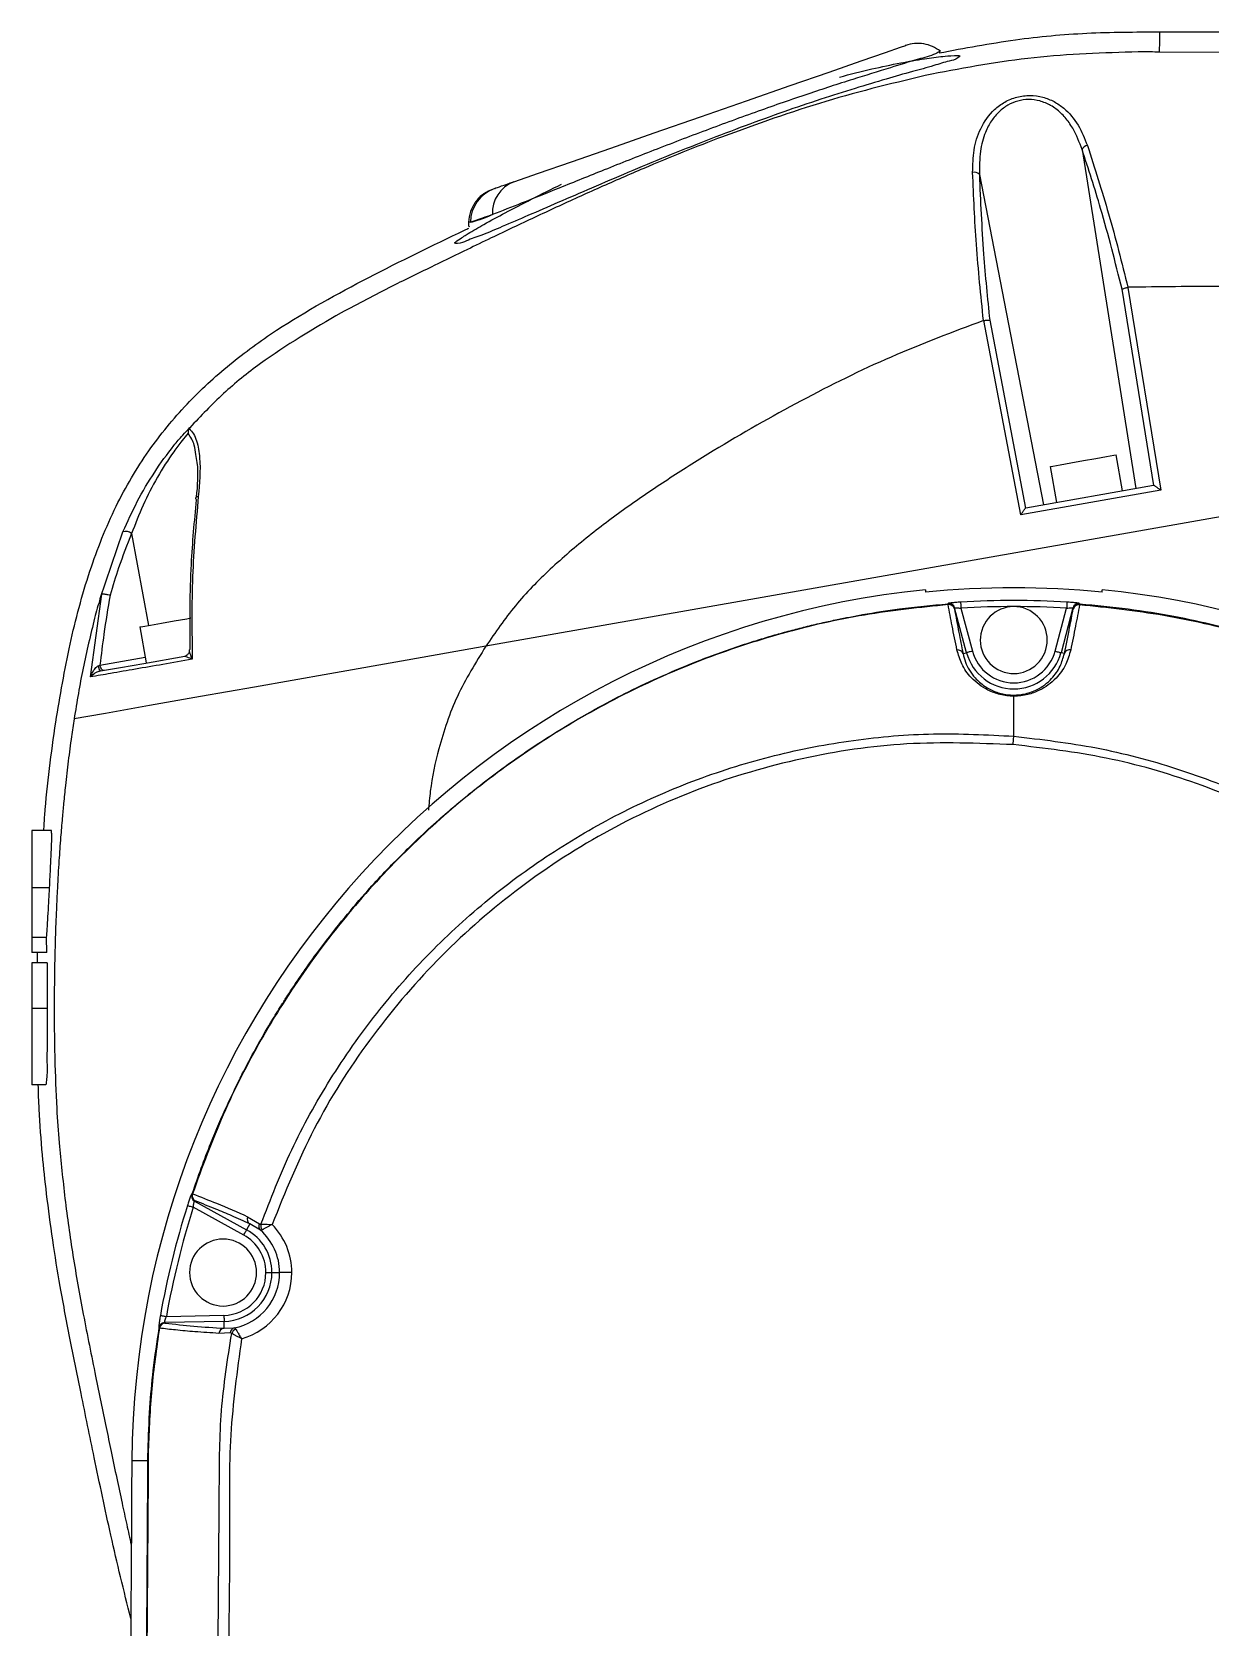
# Model space of a CAD drawing. Header units: millimetres. Extents: x -356 to 237, y 0 to 365.
# Drawn here: x 102.41 to 106.22, y 71.02 to 76.18 of the extents above; entities that cross this region are included whole.
import ezdxf

# ---------------------------------------------------------------- set-up
doc = ezdxf.new("R2010")
doc.units = ezdxf.units.MM

msp = doc.modelspace()

# ---------------------------------------------------------------- linework, layer by layer
at = {"color": 7, "linetype": 'Continuous', "lineweight": 25}
for p, q in [((106.056, 76.1831), (113.0638, 76.1831)), ((106.4707, 76.1166), (106.0553, 76.1176)), ((105.8045, 75.8022), (105.9789, 74.7054)), ((105.4721, 75.7219), (105.6793, 74.6525)), ((103.8251, 75.5669), (103.8188, 75.5668)), ((106.0372, 74.7151), (105.934, 75.3501)), ((105.9523, 75.3562), (106.059, 74.6998)), ((110.2408, 75.3169), (103.875, 74.1945)), ((105.606, 74.62), (105.4864, 75.2491)), ((105.5056, 75.2495), (105.6212, 74.6417)), ((105.7225, 74.6602), (105.702, 74.7765)), ((105.9358, 74.6978), (105.9152, 74.8141)), ((105.6224, 74.6425), (106.0359, 74.7154)), ((106.059, 74.6998), (105.606, 74.62)), ((102.6263, 74.349), (102.7006, 74.5651)), ((102.7283, 74.5592), (102.7834, 74.2618)), ((102.5952, 74.0951), (102.6323, 74.3635)), ((105.298, 74.3775), (105.298, 74.3695)), ((105.869, 74.3695), (105.869, 74.3775)), ((105.3708, 74.3293), (105.3706, 74.3318)), ((105.4308, 74.1736), (105.3919, 74.3186)), ((105.4125, 74.3177), (105.4498, 74.1787)), ((105.7173, 74.1787), (105.7545, 74.3177)), ((105.7751, 74.3186), (105.7363, 74.1736)), ((105.7965, 74.3318), (105.7962, 74.3287)), ((102.7553, 74.2569), (102.7758, 74.1406)), ((102.6261, 74.1338), (102.7725, 74.1596)), ((102.9179, 74.1853), (102.9159, 74.1836)), ((105.4194, 74.1706), (105.4308, 74.1736)), ((105.7471, 74.1707), (105.7363, 74.1736)), ((102.6203, 74.1309), (102.6261, 74.1338)), ((105.5835, 73.9033), (105.5835, 74.0329)), ((102.4058, 73.5977), (102.4058, 73.4126)), ((102.4687, 73.5977), (102.4058, 73.5977)), ((102.4629, 73.4126), (102.4058, 73.4126)), ((102.4058, 73.4126), (102.4058, 73.2513)), ((102.4531, 73.2513), (102.4058, 73.2513)), ((102.4058, 73.2513), (102.4058, 73.2028)), ((102.4545, 73.2028), (102.4531, 73.2513)), ((102.4545, 73.2028), (102.4058, 73.2028)), ((102.4058, 73.1699), (102.4058, 73.0218)), ((102.4548, 73.1699), (102.4058, 73.1699)), ((102.4234, 73.1699), (102.4243, 73.2028)), ((102.455, 73.0218), (102.4058, 73.0218)), ((102.4058, 73.0218), (102.4058, 72.7749)), ((102.4509, 72.7749), (102.4058, 72.7749)), ((102.9321, 72.3987), (103.1007, 72.3059)), ((103.0912, 72.2886), (102.9279, 72.3785)), ((103.1037, 72.3481), (103.1422, 72.325)), ((103.1112, 72.3249), (103.1007, 72.3059)), ((103.1456, 72.3045), (103.1112, 72.3249)), ((103.1629, 72.1673), (103.1826, 72.1673)), ((103.1826, 72.1673), (103.2074, 72.1673)), ((103.2468, 72.1673), (103.2074, 72.1673)), ((103.0277, 72.0092), (102.8353, 72.0053)), ((102.841, 72.0251), (103.0273, 72.0289)), ((103.0282, 71.9869), (103.0277, 72.0092)), ((103.0282, 71.9869), (103.0608, 71.988)), ((103.0477, 71.9719), (103.0109, 71.9705)), ((102.7812, 71.5574), (102.7291, 71.5578)), ((102.7278, 71.3664), (102.6841, 65.2576))]:
    msp.add_line(p, q, dxfattribs=at)
at = {"color": 7, "linetype": 'Continuous', "lineweight": 25, "flags": 128}
for points in [[(106.0553, 76.1176), (106.0557, 76.1542), (106.056, 76.1831)], [(103.9651, 75.6979), (104.0456, 75.7259), (104.1522, 75.763), (104.2793, 75.8072), (104.4201, 75.8562), (104.5693, 75.9081), (104.7185, 75.9601), (104.8596, 76.0091), (104.9857, 76.053), (105.09, 76.0893), (105.1679, 76.1164), (105.2165, 76.1334), (105.2337, 76.1393), (105.232, 76.1387)], [(103.9035, 75.6765), (103.9075, 75.6779), (103.9126, 75.6796), (103.9187, 75.6818), (103.9259, 75.6843), (103.9342, 75.6871), (103.9435, 75.6904), (103.9538, 75.694), (103.9651, 75.6979)], [(103.8963, 75.5917), (103.8833, 75.5871), (103.8713, 75.583), (103.8606, 75.5793), (103.8511, 75.5759), (103.8427, 75.573), (103.8356, 75.5706), (103.8297, 75.5685), (103.8251, 75.5669)], [(105.702, 74.7765), (105.7101, 74.7779), (105.7332, 74.782), (105.7678, 74.7881), (105.8086, 74.7953), (105.8494, 74.8025), (105.884, 74.8086), (105.9071, 74.8126), (105.9152, 74.8141)], [(102.9386, 74.669), (102.9371, 74.6706), (102.9362, 74.6721), (102.9359, 74.6737), (102.9364, 74.6752), (102.9375, 74.6766), (102.9393, 74.6778), (102.9416, 74.6788), (102.9444, 74.6795)], [(105.4113, 74.3374), (105.4113, 74.3369), (105.4114, 74.3357), (105.4115, 74.3338), (105.4117, 74.3314), (105.4119, 74.3284), (105.4121, 74.3251), (105.4123, 74.3215), (105.4125, 74.3177)], [(105.7557, 74.3374), (105.7557, 74.3369), (105.7556, 74.3357), (105.7555, 74.3338), (105.7554, 74.3314), (105.7552, 74.3284), (105.755, 74.3251), (105.7548, 74.3215), (105.7545, 74.3177)], [(102.7553, 74.2569), (102.7554, 74.2569), (102.7653, 74.2587), (102.7899, 74.263), (102.8255, 74.2693), (102.8666, 74.2765), (102.907, 74.2836), (102.9203, 74.286)], [(103.875, 74.1945), (103.6208, 74.1497), (103.3703, 74.1055), (103.1262, 74.0624), (102.9516, 74.0316), (102.7862, 74.0025), (102.6437, 73.9773), (102.5866, 73.9673), (102.5424, 73.9595)], [(102.6279, 74.1145), (102.6924, 74.1259), (102.7679, 74.1392), (102.9005, 74.1626)], [(102.9005, 74.1626), (102.9039, 74.1635), (102.9044, 74.1637)], [(105.4498, 74.1787), (105.4461, 74.1778), (105.4426, 74.1768), (105.4394, 74.176), (105.4366, 74.1752), (105.4342, 74.1746), (105.4324, 74.1741), (105.4312, 74.1738), (105.4308, 74.1736)], [(105.7173, 74.1787), (105.7209, 74.1778), (105.7244, 74.1768), (105.7276, 74.176), (105.7305, 74.1752), (105.7329, 74.1746), (105.7346, 74.1741), (105.7358, 74.1738), (105.7363, 74.1736)], [(102.6392, 74.1165), (102.6372, 74.1165), (102.6353, 74.1173), (102.6333, 74.1187), (102.6314, 74.1208), (102.6297, 74.1235), (102.6282, 74.1266), (102.627, 74.1301), (102.6261, 74.1338)], [(105.5814, 73.8762), (105.5827, 73.8925), (105.5835, 73.9033)], [(102.9092, 72.3844), (102.9097, 72.3843), (102.9108, 72.3839), (102.9126, 72.3834), (102.9149, 72.3826), (102.9177, 72.3817), (102.9209, 72.3807), (102.9244, 72.3796), (102.9279, 72.3785)], [(103.0912, 72.2886), (103.093, 72.2919), (103.0948, 72.2951), (103.0964, 72.298), (103.0978, 72.3006), (103.099, 72.3028), (103.0999, 72.3044), (103.1005, 72.3054), (103.1007, 72.3059)], [(102.8216, 72.0285), (102.8221, 72.0284), (102.8233, 72.0282), (102.8251, 72.0279), (102.8275, 72.0275), (102.8304, 72.0269), (102.8337, 72.0264), (102.8373, 72.0257), (102.841, 72.0251)], [(103.0273, 72.0289), (103.0274, 72.0251), (103.0274, 72.0215), (103.0275, 72.0182), (103.0276, 72.0152), (103.0276, 72.0128), (103.0277, 72.0109), (103.0277, 72.0097), (103.0277, 72.0092)], [(102.7291, 71.5578), (102.7284, 71.4506), (102.7278, 71.3664)], [(102.7821, 71.5623), (102.7821, 71.5596), (102.7821, 71.5575)], [(102.7644, 69.1967), (102.7736, 70.4903), (102.7772, 70.9985), (102.7808, 71.5067)], [(102.7817, 71.5067), (102.7733, 70.3517), (102.765, 69.1967)]]:
    msp.add_lwpolyline(points, dxfattribs=at)
at = {"color": 7, "linetype": 'Continuous', "lineweight": 25}
for centre, radius, start, end in [((105.8259, 75.7929), 0.0233, 100.6606, 156.4026), ((104.0037, 75.5975), 0.1075, 111.0594, 183.1229), ((105.4551, 75.7048), 0.0241, 45.1398, 101.2278), ((103.9423, 75.5659), 0.1172, 109.32, 179.4987), ((102.709, 74.5361), 0.0302, 50.2132, 106.0663), ((105.5835, 71.5374), 2.8544, 95.7403, 179.5908), ((105.5835, 71.5374), 2.8465, 84.2435, 95.7565), ((105.5835, 71.5374), 2.8545, 7.2439, 84.2595), ((105.372, 74.3122), 0.0197, 15.0841, 94.2829), ((105.373, 74.3103), 0.0191, 17.382, 96.5365), ((105.3729, 74.3135), 0.0197, 15.0754, 94.273), ((105.5835, 71.5373), 2.8054, 86.4807, 93.5193), ((105.5835, 71.537), 2.7859, 86.481, 93.519), ((105.5835, 74.2146), 0.1083, 337.4779, 157.4771), ((105.7942, 74.3135), 0.0197, 85.727, 164.9246), ((105.7938, 74.3099), 0.0189, 82.7587, 162.0791), ((105.795, 74.3122), 0.0197, 85.7109, 164.9221), ((105.5835, 74.2146), 0.1083, 157.4779, 337.4771), ((105.4022, 74.1644), 0.0183, 19.6178, 97.7701), ((105.5835, 74.2146), 0.1581, 195, 345), ((105.5835, 74.2146), 0.1385, 194.9996, 345.0004), ((105.7643, 74.1644), 0.0184, 79.4847, 159.9095), ((102.6418, 74.1309), 0.0215, 180.1265, 229.825), ((102.9417, 72.4159), 0.0197, 161.6749, 241.0869), ((102.9433, 72.4164), 0.0197, 161.6437, 241.0965), ((102.9441, 72.416), 0.0195, 160.8444, 240.0124), ((105.5836, 71.5374), 2.8053, 162.4254, 169.9172), ((105.5832, 71.5375), 2.7852, 162.4249, 169.9179), ((103.1212, 72.3409), 0.0189, 157.6166, 237.992), ((103.0245, 72.1673), 0.1385, 359.9976, 61.1723), ((103.0245, 72.1673), 0.1581, 359.9995, 61.1719), ((103.1582, 72.3171), 0.0179, 153.8772, 224.8571), ((103.0245, 72.1673), 0.183, 0.0006, 48.56), ((103.1695, 72.3198), 0.023, 169.5332, 218.5051), ((103.0245, 72.1673), 0.2223, 359.999, 44.4352), ((103.0245, 72.1673), 0.1083, 360, 180), ((103.0245, 72.1673), 0.1083, 180, 0), ((103.0245, 72.1673), 0.1385, 271.171, 0.0014), ((103.0245, 72.1673), 0.1581, 271.1713, 360), ((103.0245, 72.1673), 0.183, 281.4639, 0.0007), ((103.0245, 72.1673), 0.2223, 285.6035, 0.0001), ((102.8357, 71.9856), 0.0197, 91.2487, 170.6629), ((102.837, 71.9843), 0.0197, 91.2469, 170.693), ((102.8378, 71.9844), 0.0195, 92.2481, 171.384), ((103.0296, 71.9682), 0.0188, 94.3885, 172.946), ((103.0655, 71.9707), 0.0179, 105.2123, 176.258), ((103.074, 71.9627), 0.023, 111.6495, 160.4297), ((102.7828, 71.6025), 0.0112, 264.0768, 268.5994), ((102.7822, 71.5554), 0.00698, 90.3826, 97.5921), ((102.7822, 71.5524), 0.0051, 91.2414, 101.1523), ((102.7819, 71.5178), 0.0112, 264.7478, 269.2022)]:
    msp.add_arc(centre, radius, start, end, dxfattribs=at)
for points, knots in [([(105.3417, 76.1151), (105.4239, 76.1306), (105.5821, 76.1604), (105.8211, 76.1824), (105.9773, 76.1829), (106.056, 76.1831)], [0, 0, 0, 0, 0.348617, 0.671627, 1, 1, 1, 1]), ([(105.3456, 76.1203), (105.3405, 76.1176), (105.3184, 76.1056), (105.2626, 76.0923), (105.174, 76.0635), (105.0543, 76.0274), (104.9118, 75.9806), (104.7533, 75.9257), (104.587, 75.8648), (104.421, 75.8011), (104.2629, 75.7384), (104.1201, 75.6809), (103.9998, 75.6321), (103.9275, 75.6038), (103.8963, 75.5917)], [0, 0, 0, 0, 0.011241, 0.048819, 0.110315, 0.192709, 0.291671, 0.401887, 0.518636, 0.635895, 0.747542, 0.849174, 0.934992, 1, 1, 1, 1]), ([(105.3459, 76.1204), (105.3378, 76.1259), (105.3214, 76.1371), (105.2923, 76.1454), (105.2622, 76.147), (105.2431, 76.1419), (105.2337, 76.1393)], [0, 0, 0, 0, 0.246588, 0.500742, 0.754508, 1, 1, 1, 1]), ([(105.9865, 76.1184), (105.8738, 76.115), (105.6491, 76.1083), (105.4281, 76.0671), (105.3179, 76.0466)], [0, 0, 0, 0, 0.501355, 1, 1, 1, 1]), ([(105.3427, 76.1173), (105.3436, 76.1184), (105.3446, 76.1194), (105.3439, 76.1203), (105.3438, 76.1203)], [0, 0, 0, 0, 0.963733, 1, 1, 1, 1]), ([(106.0553, 76.1176), (106.045, 76.1178), (106.022, 76.1183), (105.9991, 76.1184), (105.9865, 76.1184)], [0, 0, 0, 0, 0.449571, 1, 1, 1, 1]), ([(105.0191, 76.0369), (105.0541, 76.0459), (105.1198, 76.0627), (105.2124, 76.0822), (105.2868, 76.0953), (105.3503, 76.1043), (105.3782, 76.1056), (105.4142, 76.1083), (105.3955, 76.092), (105.3683, 76.0887), (105.3183, 76.071), (105.2505, 76.0536), (105.1652, 76.0289), (105.0662, 75.9995), (104.9556, 75.9643), (104.837, 75.924), (104.713, 75.8791), (104.5864, 75.8307), (104.4599, 75.7799), (104.3368, 75.7287), (104.2199, 75.6788), (104.1122, 75.6322), (104.016, 75.5903), (103.9334, 75.5554), (103.8686, 75.527), (103.8174, 75.5103), (103.7937, 75.4972), (103.7684, 75.4981), (103.7975, 75.5175), (103.8205, 75.5326), (103.8755, 75.5641), (103.9416, 75.5999), (104.0258, 75.6437), (104.0869, 75.6739), (104.1196, 75.69)], [0, 0, 0, 0, 0.042786, 0.080253, 0.111004, 0.134499, 0.149704, 0.156343, 0.159665, 0.171582, 0.191866, 0.220179, 0.255194, 0.296463, 0.34235, 0.39227, 0.444541, 0.498142, 0.552441, 0.605548, 0.655776, 0.702611, 0.744185, 0.779886, 0.808258, 0.828834, 0.840818, 0.844356, 0.850631, 0.865536, 0.888637, 0.919396, 0.956874, 1, 1, 1, 1]), ([(105.3179, 76.0466), (105.2031, 76.0193), (104.9734, 75.9648), (104.7516, 75.8841), (104.6408, 75.8438)], [0, 0, 0, 0, 0.500077, 1, 1, 1, 1]), ([(105.4504, 75.7284), (105.4509, 75.7526), (105.4519, 75.801), (105.4733, 75.8727), (105.5104, 75.9259), (105.5539, 75.9577), (105.5933, 75.9737), (105.6359, 75.9791), (105.6772, 75.9736), (105.7141, 75.9588), (105.7552, 75.9306), (105.7949, 75.883), (105.8127, 75.8382), (105.8216, 75.8158)], [0, 0, 0, 0, 0.118457, 0.237286, 0.3627, 0.4296, 0.499579, 0.569939, 0.638053, 0.702359, 0.763836, 0.88179, 1, 1, 1, 1]), ([(105.8045, 75.8022), (105.7957, 75.8258), (105.7843, 75.8563), (105.7627, 75.8894), (105.7499, 75.9059), (105.7311, 75.9257), (105.7045, 75.9459), (105.6686, 75.9609), (105.6318, 75.9658), (105.5963, 75.961), (105.5635, 75.9471), (105.5344, 75.9251), (105.5141, 75.9006), (105.5005, 75.8774), (105.4859, 75.8455), (105.4723, 75.7933), (105.4722, 75.7471), (105.4721, 75.7219)], [0, 0, 0, 0, 0.129957, 0.168261, 0.204382, 0.23855, 0.309775, 0.37566, 0.438524, 0.500352, 0.559456, 0.621399, 0.687831, 0.723344, 0.760669, 0.869661, 1, 1, 1, 1]), ([(104.6408, 75.8438), (104.5981, 75.8273), (104.5126, 75.7943), (104.4282, 75.7589), (104.3859, 75.7411)], [0, 0, 0, 0, 0.499553, 1, 1, 1, 1]), ([(105.934, 75.3501), (105.9119, 75.4377), (105.8735, 75.5898), (105.8251, 75.7389), (105.8045, 75.8022)], [0, 0, 0, 0, 0.575835, 1, 1, 1, 1]), ([(105.8216, 75.8158), (105.8452, 75.7422), (105.894, 75.5905), (105.9329, 75.4359), (105.9529, 75.3563)], [0, 0, 0, 0, 0.485033, 1, 1, 1, 1]), ([(104.3859, 75.7411), (104.3622, 75.731), (104.3148, 75.7107), (104.244, 75.6794), (104.1733, 75.6477), (104.1028, 75.6154), (104.0325, 75.5826), (103.9622, 75.5495), (103.8898, 75.5149), (103.8051, 75.474), (103.6982, 75.422), (103.561, 75.3556), (103.4614, 75.3029), (103.4066, 75.2739)], [0, 0, 0, 0, 0.071259, 0.142594, 0.213987, 0.285438, 0.356942, 0.428491, 0.500082, 0.578895, 0.688439, 0.828698, 1, 1, 1, 1]), ([(105.4854, 75.2488), (105.4769, 75.3308), (105.4605, 75.4903), (105.4537, 75.6506), (105.4504, 75.7284)], [0, 0, 0, 0, 0.513999, 1, 1, 1, 1]), ([(105.4721, 75.7219), (105.4757, 75.6357), (105.4823, 75.478), (105.4984, 75.3209), (105.5056, 75.2495)], [0, 0, 0, 0, 0.545891, 1, 1, 1, 1]), ([(103.8989, 75.6742), (103.8881, 75.6696), (103.8715, 75.6627), (103.8533, 75.6472), (103.8434, 75.6357), (103.8367, 75.6257), (103.8307, 75.6152), (103.8222, 75.5962), (103.8201, 75.5785), (103.8187, 75.5668)], [0, 0, 0, 0, 0.245261, 0.374266, 0.500609, 0.563919, 0.627402, 0.754195, 1, 1, 1, 1]), ([(103.8251, 75.5669), (103.8337, 75.5692), (103.858, 75.5758), (103.8813, 75.5855), (103.8963, 75.5917)], [0, 0, 0, 0, 0.354518, 1, 1, 1, 1]), ([(102.483, 73.949), (102.4971, 74.0334), (102.5248, 74.1984), (102.5876, 74.4333), (102.6705, 74.6447), (102.7775, 74.8264), (102.9031, 74.9798), (103.0438, 75.1092), (103.2384, 75.2504), (103.4955, 75.3909), (103.7066, 75.4941), (103.8154, 75.5458), (103.82, 75.5479)], [0, 0, 0, 0, 0.115916, 0.226686, 0.329057, 0.422906, 0.51128, 0.596831, 0.681382, 0.836686, 0.993155, 1, 1, 1, 1]), ([(103.8188, 75.5682), (103.8188, 75.5679), (103.8188, 75.5671), (103.8187, 75.5658), (103.8186, 75.5632), (103.8185, 75.5599), (103.8179, 75.5548), (103.8206, 75.5538), (103.8218, 75.5533)], [0, 0, 0, 0, 0.056553, 0.140418, 0.222925, 0.532051, 0.7841, 1, 1, 1, 1]), ([(105.934, 75.3501), (105.9351, 75.3507), (105.9376, 75.3523), (105.9422, 75.3537), (105.9472, 75.3551), (105.9507, 75.3559), (105.9523, 75.3562)], [0, 0, 0, 0, 0.190178, 0.457826, 0.741861, 1, 1, 1, 1]), ([(105.9529, 75.3563), (105.9528, 75.3563), (105.9526, 75.3563), (105.9524, 75.3563), (105.9523, 75.3562)], [0, 0, 0, 0, 0.562328, 1, 1, 1, 1]), ([(109.4788, 75.3299), (109.3998, 75.331), (109.2361, 75.3332), (108.9819, 75.3363), (108.7106, 75.3394), (108.4221, 75.3424), (108.1164, 75.3453), (107.8138, 75.348), (107.5112, 75.3505), (107.2075, 75.3528), (106.8942, 75.3553), (106.576, 75.357), (106.2642, 75.3609), (106.0552, 75.3578), (105.9529, 75.3563)], [0, 0, 0, 0, 0.067217, 0.139304, 0.21626, 0.298086, 0.384782, 0.476348, 0.555603, 0.642178, 0.734728, 0.822185, 0.912968, 1, 1, 1, 1]), ([(103.4066, 75.2739), (103.3176, 75.2218), (103.1842, 75.1439), (103.0232, 75.0145), (102.9525, 74.9396), (102.917, 74.902)], [0, 0, 0, 0, 0.500156, 0.749291, 1, 1, 1, 1]), ([(105.4854, 75.2488), (105.3851, 75.2111), (105.1834, 75.1354), (104.8929, 74.9908), (104.6563, 74.8565), (104.4719, 74.7402), (104.3369, 74.6492), (104.2061, 74.5519), (104.0822, 74.4458), (103.967, 74.329), (103.9056, 74.2392), (103.875, 74.1945)], [0, 0, 0, 0, 0.164632, 0.330932, 0.498387, 0.582682, 0.666031, 0.748752, 0.833074, 0.916809, 1, 1, 1, 1]), ([(105.4864, 75.2491), (105.4862, 75.249), (105.4858, 75.249), (105.4855, 75.2488), (105.4854, 75.2488)], [0, 0, 0, 0, 0.560284, 1, 1, 1, 1]), ([(105.4864, 75.2491), (105.4884, 75.2493), (105.4924, 75.2499), (105.4977, 75.2502), (105.5021, 75.2503), (105.5045, 75.2497), (105.5056, 75.2495)], [0, 0, 0, 0, 0.316489, 0.622865, 0.821935, 1, 1, 1, 1]), ([(102.7006, 74.5651), (102.7154, 74.5979), (102.7454, 74.6644), (102.8008, 74.7577), (102.852, 74.8284), (102.8913, 74.8754), (102.9092, 74.8941), (102.9169, 74.9021)], [0, 0, 0, 0, 0.268044, 0.543995, 0.806463, 0.917661, 1, 1, 1, 1]), ([(102.9115, 74.8839), (102.9048, 74.876), (102.8884, 74.8567), (102.8539, 74.8101), (102.8103, 74.7412), (102.7645, 74.6525), (102.7403, 74.5901), (102.7283, 74.5592)], [0, 0, 0, 0, 0.083071, 0.202564, 0.463954, 0.735333, 1, 1, 1, 1]), ([(102.9143, 74.8989), (102.9134, 74.8968), (102.9113, 74.8921), (102.9114, 74.8868), (102.9115, 74.8839)], [0, 0, 0, 0, 0.436383, 1, 1, 1, 1]), ([(102.9365, 74.8156), (102.9354, 74.8258), (102.9329, 74.8505), (102.9194, 74.8715), (102.9115, 74.8839)], [0, 0, 0, 0, 0.413108, 1, 1, 1, 1]), ([(102.917, 74.902), (102.9166, 74.9015), (102.9157, 74.9005), (102.9148, 74.8994), (102.9143, 74.8989)], [0, 0, 0, 0, 0.500081, 1, 1, 1, 1]), ([(102.9143, 74.8989), (102.9196, 74.8935), (102.9306, 74.8821), (102.943, 74.8495), (102.9536, 74.7815), (102.9482, 74.7212), (102.9444, 74.6795)], [0, 0, 0, 0, 0.098434, 0.207194, 0.450752, 1, 1, 1, 1]), ([(102.9388, 74.6772), (102.9422, 74.7146), (102.9465, 74.7611), (102.9381, 74.8067), (102.9365, 74.8156)], [0, 0, 0, 0, 0.803725, 1, 1, 1, 1]), ([(106.0359, 74.7154), (106.0361, 74.7154), (106.0366, 74.7154), (106.037, 74.7152), (106.0372, 74.7151)], [0, 0, 0, 0, 0.5215556, 1, 1, 1, 1]), ([(106.059, 74.6998), (106.0563, 74.7017), (106.0513, 74.7053), (106.0449, 74.7098), (106.0403, 74.713), (106.0381, 74.7145), (106.0372, 74.7151)], [0, 0, 0, 0, 0.3645655, 0.6972407, 0.8891532, 1, 1, 1, 1]), ([(102.9179, 74.1853), (102.9175, 74.2771), (102.917, 74.4387), (102.9321, 74.5995), (102.9386, 74.669)], [0, 0, 0, 0, 0.568042, 1, 1, 1, 1]), ([(102.9444, 74.6795), (102.9368, 74.593), (102.9213, 74.4176), (102.9237, 74.2415), (102.9248, 74.1523)], [0, 0, 0, 0, 0.492892, 1, 1, 1, 1]), ([(105.606, 74.62), (105.6078, 74.6226), (105.6113, 74.6277), (105.6158, 74.6341), (105.6191, 74.6387), (105.6206, 74.6409), (105.6212, 74.6417)], [0, 0, 0, 0, 0.364582, 0.697253, 0.889178, 1, 1, 1, 1]), ([(105.6212, 74.6417), (105.6214, 74.6419), (105.6217, 74.6423), (105.6222, 74.6424), (105.6224, 74.6425)], [0, 0, 0, 0, 0.595567, 1, 1, 1, 1]), ([(102.7283, 74.5592), (102.7138, 74.5226), (102.6877, 74.457), (102.6676, 74.3894), (102.6587, 74.3595)], [0, 0, 0, 0, 0.557971, 1, 1, 1, 1]), ([(102.6587, 74.3595), (102.6517, 74.3176), (102.639, 74.2426), (102.6301, 74.1671), (102.6261, 74.1338)], [0, 0, 0, 0, 0.559153, 1, 1, 1, 1]), ([(102.6323, 74.3635), (102.6322, 74.3634), (102.6319, 74.3633), (102.6314, 74.3627), (102.6302, 74.3607), (102.6284, 74.356), (102.6272, 74.3517), (102.6264, 74.349)], [0, 0, 0, 0, 0.023099, 0.054639, 0.148731, 0.472007, 1, 1, 1, 1]), ([(102.6323, 74.3635), (102.6338, 74.3637), (102.6363, 74.364), (102.6402, 74.3637), (102.644, 74.3633), (102.648, 74.3625), (102.653, 74.3614), (102.6565, 74.3602), (102.6587, 74.3595)], [0, 0, 0, 0, 0.165813, 0.287946, 0.432695, 0.588799, 0.739543, 1, 1, 1, 1]), ([(102.6264, 74.349), (102.6234, 74.3385), (102.6173, 74.3175), (102.6117, 74.2965), (102.6088, 74.2859)], [0, 0, 0, 0, 0.500293, 1, 1, 1, 1]), ([(102.9246, 72.4226), (102.944, 72.4775), (102.9783, 72.5749), (103.0323, 72.6987), (103.0693, 72.7757), (103.1019, 72.8398), (103.134, 72.8998), (103.1737, 72.9684), (103.2047, 73.0191), (103.2255, 73.0519), (103.2439, 73.0801), (103.2645, 73.111), (103.2974, 73.1587), (103.3477, 73.2282), (103.4149, 73.3138), (103.4851, 73.3958), (103.5408, 73.4563), (103.5799, 73.4969), (103.6155, 73.5327), (103.6616, 73.5775), (103.7174, 73.6287), (103.773, 73.6768), (103.8182, 73.7141), (103.8678, 73.7536), (103.9327, 73.8028), (104.0239, 73.8669), (104.1292, 73.9342), (104.2362, 73.9956), (104.341, 74.0502), (104.4508, 74.1018), (104.5458, 74.1412), (104.6203, 74.1693), (104.6688, 74.1865), (104.7177, 74.2029), (104.7668, 74.2184), (104.8163, 74.233), (104.8659, 74.2466), (104.9159, 74.2594), (104.9645, 74.2708), (105.0238, 74.2837), (105.1062, 74.2995), (105.2256, 74.3184), (105.3181, 74.327), (105.3706, 74.3318)], [0, 0, 0, 0, 0.053071, 0.094138, 0.123198, 0.131, 0.159749, 0.18525, 0.203319, 0.213956, 0.220726, 0.234044, 0.247812, 0.27361, 0.312289, 0.34708, 0.372087, 0.387309, 0.398495, 0.418117, 0.445938, 0.467646, 0.4852, 0.499356, 0.525528, 0.559444, 0.601102, 0.639453, 0.67197, 0.70886, 0.750122, 0.765794, 0.781466, 0.797138, 0.81281, 0.828483, 0.844155, 0.859827, 0.875499, 0.889731, 0.915225, 0.951982, 1, 1, 1, 1]), ([(105.3708, 74.3293), (105.2803, 74.3199), (105.0993, 74.3012), (104.8321, 74.2396), (104.5713, 74.1538), (104.3198, 74.042), (104.0805, 73.9063), (103.8562, 73.7482), (103.649, 73.5693), (103.46, 73.371), (103.291, 73.155), (103.1445, 72.9235), (103.0195, 72.6797), (102.957, 72.5083), (102.9256, 72.4223)], [0, 0, 0, 0, 0.082995, 0.166061, 0.249825, 0.333358, 0.417011, 0.500596, 0.583545, 0.666651, 0.750403, 0.83355, 0.916491, 1, 1, 1, 1]), ([(105.3706, 74.3318), (105.3707, 74.3321), (105.371, 74.3325), (105.3713, 74.333), (105.3714, 74.3332)], [0, 0, 0, 0, 0.559664, 1, 1, 1, 1]), ([(105.3997, 74.1826), (105.3943, 74.2087), (105.3842, 74.2575), (105.3751, 74.3065), (105.3708, 74.3293)], [0, 0, 0, 0, 0.534489, 1, 1, 1, 1]), ([(105.4113, 74.3374), (105.406, 74.337), (105.3959, 74.3364), (105.3835, 74.335), (105.3754, 74.3343), (105.3723, 74.3334), (105.3714, 74.3332)], [0, 0, 0, 0, 0.395749, 0.756462, 0.931626, 1, 1, 1, 1]), ([(105.3911, 74.3173), (105.3911, 74.3171), (105.391, 74.3167), (105.3911, 74.3163), (105.3912, 74.316)], [0, 0, 0, 0, 0.361635, 1, 1, 1, 1]), ([(105.3919, 74.3186), (105.3918, 74.3184), (105.3915, 74.3179), (105.3912, 74.3175), (105.3911, 74.3173)], [0, 0, 0, 0, 0.560192, 1, 1, 1, 1]), ([(105.3912, 74.316), (105.3959, 74.2905), (105.4049, 74.2419), (105.4147, 74.1936), (105.4194, 74.1706)], [0, 0, 0, 0, 0.525409, 1, 1, 1, 1]), ([(105.3919, 74.3186), (105.3921, 74.3187), (105.3926, 74.319), (105.3938, 74.319), (105.3957, 74.3191), (105.3992, 74.319), (105.4049, 74.3186), (105.4097, 74.3181), (105.4125, 74.3177)], [0, 0, 0, 0, 0.023994, 0.082238, 0.175423, 0.301431, 0.592631, 1, 1, 1, 1]), ([(105.7471, 74.1707), (105.7529, 74.1991), (105.7628, 74.2474), (105.772, 74.2958), (105.7758, 74.3158)], [0, 0, 0, 0, 0.588359, 1, 1, 1, 1]), ([(105.7545, 74.3177), (105.7573, 74.3181), (105.7621, 74.3186), (105.7678, 74.319), (105.7713, 74.3191), (105.7732, 74.319), (105.7745, 74.319), (105.775, 74.3187), (105.7751, 74.3186)], [0, 0, 0, 0, 0.407597, 0.698911, 0.824807, 0.917881, 0.976006, 1, 1, 1, 1]), ([(105.7956, 74.3332), (105.7945, 74.3335), (105.7905, 74.3345), (105.7821, 74.3352), (105.77, 74.3365), (105.7607, 74.3371), (105.7557, 74.3374)], [0, 0, 0, 0, 0.08683, 0.305965, 0.626762, 1, 1, 1, 1]), ([(105.7962, 74.3287), (105.7919, 74.3056), (105.7828, 74.2568), (105.7729, 74.2081), (105.7677, 74.1825)], [0, 0, 0, 0, 0.4730476, 1, 1, 1, 1]), ([(105.776, 74.3173), (105.7758, 74.3176), (105.7755, 74.318), (105.7753, 74.3185), (105.7751, 74.3186)], [0, 0, 0, 0, 0.560382, 1, 1, 1, 1]), ([(105.7758, 74.3158), (105.7759, 74.3162), (105.776, 74.3167), (105.776, 74.3172), (105.776, 74.3173)], [0, 0, 0, 0, 0.762065, 1, 1, 1, 1]), ([(105.7956, 74.3332), (105.7958, 74.3329), (105.7961, 74.3325), (105.7963, 74.332), (105.7965, 74.3318)], [0, 0, 0, 0, 0.559839, 1, 1, 1, 1]), ([(108.2368, 72.4203), (108.2056, 72.5058), (108.143, 72.6774), (108.0179, 72.9214), (107.8715, 73.1526), (107.7031, 73.3681), (107.5144, 73.5666), (107.3071, 73.7456), (107.0837, 73.9035), (106.8457, 74.039), (106.5955, 74.1509), (106.3356, 74.2373), (106.0688, 74.2997), (105.8873, 74.319), (105.7962, 74.3287)], [0, 0, 0, 0, 0.083135, 0.166911, 0.250069, 0.333011, 0.416548, 0.500086, 0.583049, 0.666253, 0.750076, 0.833248, 0.916299, 1, 1, 1, 1]), ([(105.7965, 74.3318), (105.849, 74.327), (105.9511, 74.3175), (106.0989, 74.2934), (106.237, 74.2639), (106.3652, 74.2298), (106.4837, 74.1924), (106.5865, 74.155), (106.6842, 74.1155), (106.7864, 74.0698), (106.9048, 74.0104), (107.0255, 73.942), (107.1361, 73.8718), (107.2282, 73.8076), (107.3143, 73.7427), (107.3993, 73.6734), (107.4875, 73.5952), (107.5762, 73.5096), (107.6682, 73.4124), (107.7488, 73.3182), (107.8178, 73.2304), (107.8867, 73.1363), (107.9652, 73.0178), (108.0451, 72.8805), (108.1157, 72.7415), (108.1829, 72.5913), (108.2215, 72.4824), (108.2428, 72.4225)], [0, 0, 0, 0, 0.048085, 0.093588, 0.13651, 0.176852, 0.214611, 0.249788, 0.276657, 0.310711, 0.35195, 0.397371, 0.437264, 0.471396, 0.499765, 0.535611, 0.571456, 0.607301, 0.647979, 0.693489, 0.720342, 0.74986, 0.799906, 0.849951, 0.894688, 0.942054, 1, 1, 1, 1]), ([(102.6088, 74.2859), (102.5957, 74.2319), (102.5694, 74.124), (102.5514, 74.0143), (102.5424, 73.9595)], [0, 0, 0, 0, 0.500066, 1, 1, 1, 1]), ([(102.9248, 74.1523), (102.8932, 74.1467), (102.8318, 74.1361), (102.7438, 74.1208), (102.6655, 74.1073), (102.617, 74.0989), (102.5952, 74.0951)], [0, 0, 0, 0, 0.287993, 0.558409, 0.801626, 1, 1, 1, 1]), ([(102.9248, 74.1523), (102.9192, 74.1545), (102.9117, 74.1575), (102.9039, 74.161), (102.9013, 74.162), (102.9007, 74.1625), (102.9005, 74.1626)], [0, 0, 0, 0, 0.687675, 0.915441, 0.980333, 1, 1, 1, 1]), ([(102.9151, 74.1797), (102.915, 74.1784), (102.9147, 74.1753), (102.9127, 74.1707), (102.9091, 74.1662), (102.9055, 74.1643), (102.9037, 74.1634)], [0, 0, 0, 0, 0.192425, 0.436319, 0.715107, 1, 1, 1, 1]), ([(102.9159, 74.1836), (102.9156, 74.183), (102.915, 74.1817), (102.9151, 74.1804), (102.9152, 74.1797)], [0, 0, 0, 0, 0.489624, 1, 1, 1, 1]), ([(102.9152, 74.1797), (102.9152, 74.1794), (102.9152, 74.1766), (102.9181, 74.1671), (102.922, 74.1585), (102.9248, 74.1523)], [0, 0, 0, 0, 0.026483, 0.2934, 1, 1, 1, 1]), ([(103.875, 74.1945), (103.842, 74.1415), (103.7773, 74.0375), (103.7238, 73.8763), (103.6963, 73.7516), (103.6909, 73.6843), (103.6892, 73.6635)], [0, 0, 0, 0, 0.327981, 0.644165, 0.890105, 1, 1, 1, 1]), ([(105.5835, 74.0329), (105.5759, 74.0331), (105.5609, 74.0337), (105.5325, 74.0391), (105.4911, 74.0542), (105.4468, 74.0876), (105.4135, 74.1344), (105.4041, 74.1673), (105.3997, 74.1826)], [0, 0, 0, 0, 0.088962, 0.176435, 0.338175, 0.601627, 0.814037, 1, 1, 1, 1]), ([(105.4194, 74.1706), (105.4217, 74.1614), (105.4263, 74.1428), (105.4396, 74.1161), (105.4557, 74.0943), (105.4726, 74.0776), (105.4884, 74.0654), (105.5112, 74.0517), (105.5363, 74.0422), (105.5627, 74.0372), (105.5761, 74.0368), (105.5828, 74.0365)], [0, 0, 0, 0, 0.1233534, 0.2517505, 0.3879047, 0.4762529, 0.5634065, 0.6492959, 0.8243745, 0.912193, 1, 1, 1, 1]), ([(105.5828, 74.0365), (105.5893, 74.0367), (105.6024, 74.0371), (105.6218, 74.0407), (105.6408, 74.0464), (105.6619, 74.0555), (105.6845, 74.0696), (105.7111, 74.0938), (105.735, 74.1275), (105.7432, 74.1569), (105.7471, 74.1707)], [0, 0, 0, 0, 0.085083, 0.170848, 0.257218, 0.344153, 0.471485, 0.602884, 0.812804, 1, 1, 1, 1]), ([(105.7677, 74.1825), (105.7632, 74.1667), (105.7536, 74.1332), (105.7196, 74.0862), (105.6754, 74.0535), (105.6345, 74.0389), (105.6064, 74.0336), (105.5913, 74.0331), (105.5835, 74.0329)], [0, 0, 0, 0, 0.191333, 0.405412, 0.665677, 0.822899, 0.909358, 1, 1, 1, 1]), ([(102.5952, 74.0951), (102.5983, 74.1024), (102.6035, 74.1145), (102.6129, 74.1266), (102.6189, 74.1301), (102.6203, 74.1309)], [0, 0, 0, 0, 0.5311501, 0.8963466, 1, 1, 1, 1]), ([(102.6279, 74.1145), (102.6248, 74.1136), (102.6184, 74.1119), (102.607, 74.1058), (102.5998, 74.0993), (102.5952, 74.0951)], [0, 0, 0, 0, 0.251591, 0.512794, 1, 1, 1, 1]), ([(105.5828, 74.0365), (105.5829, 74.0362), (105.5834, 74.035), (105.5835, 74.0337), (105.5835, 74.0329)], [0, 0, 0, 0, 0.295041, 1, 1, 1, 1]), ([(102.4442, 73.5977), (102.4452, 73.6143), (102.4525, 73.7319), (102.4689, 73.8487), (102.483, 73.949)], [0, 0, 0, 0, 0.1409929, 1, 1, 1, 1]), ([(102.5424, 73.9595), (102.5395, 73.9404), (102.5326, 73.8949), (102.5232, 73.8229), (102.5148, 73.7509), (102.5086, 73.6892), (102.5034, 73.6334), (102.4983, 73.5717), (102.4929, 73.4962), (102.4883, 73.4185), (102.4844, 73.3352), (102.481, 73.2435), (102.4788, 73.1429), (102.4779, 73.0424), (102.478, 72.9506), (102.4792, 72.8905), (102.4798, 72.861)], [0, 0, 0, 0, 0.052701, 0.125125, 0.197707, 0.250146, 0.294006, 0.350266, 0.418922, 0.499979, 0.562458, 0.645797, 0.750005, 0.836374, 0.919696, 1, 1, 1, 1]), ([(103.1469, 72.324), (103.1782, 72.405), (103.2409, 72.5667), (103.3681, 72.7949), (103.5177, 73.0086), (103.6901, 73.2047), (103.8828, 73.3806), (104.0937, 73.5342), (104.32, 73.664), (104.559, 73.7681), (104.8081, 73.8453), (105.064, 73.8942), (105.3237, 73.9168), (105.4967, 73.9078), (105.5835, 73.9033)], [0, 0, 0, 0, 0.083322, 0.166428, 0.250213, 0.333588, 0.416658, 0.500358, 0.583752, 0.666746, 0.750323, 0.833711, 0.916605, 1, 1, 1, 1]), ([(105.5835, 73.9033), (105.673, 73.8928), (105.8512, 73.8719), (106.1122, 73.8023), (106.3639, 73.706), (106.6028, 73.5811), (106.8261, 73.4302), (107.0309, 73.2551), (107.2145, 73.0579), (107.3749, 72.8414), (107.5099, 72.6083), (107.6176, 72.3612), (107.6967, 72.1036), (107.7457, 71.8389), (107.7653, 71.5712), (107.7506, 71.3059), (107.7254, 71.0437), (107.6602, 70.2832), (107.5923, 69.4949), (107.5178, 68.6787), (107.4929, 68.3309), (107.4367, 67.9843), (107.3328, 67.6466), (107.1825, 67.3258), (106.9951, 67.0243), (106.8509, 66.8365), (106.7789, 66.7428)], [0, 0, 0, 0, 0.031708, 0.0632, 0.094889, 0.126548, 0.158007, 0.189678, 0.221312, 0.252768, 0.284449, 0.316077, 0.347541, 0.379248, 0.41076, 0.441917, 0.472769, 0.503619, 0.710934, 0.751657, 0.7925, 0.833821, 0.875118, 0.916614, 0.958341, 1, 1, 1, 1]), ([(105.5814, 73.8762), (105.4666, 73.8804), (105.2376, 73.8889), (104.8958, 73.8378), (104.5654, 73.7412), (104.2523, 73.5957), (103.966, 73.4081), (103.7106, 73.1822), (103.4927, 72.9234), (103.3102, 72.6369), (103.2255, 72.4276), (103.1832, 72.323)], [0, 0, 0, 0, 0.112035, 0.22371, 0.336068, 0.447587, 0.559985, 0.669582, 0.779705, 0.889816, 1, 1, 1, 1]), ([(106.7568, 66.7597), (106.8243, 66.8502), (106.9593, 67.0309), (107.1375, 67.3179), (107.2847, 67.6212), (107.3925, 67.941), (107.4589, 68.2721), (107.4867, 68.608), (107.5609, 69.4449), (107.6347, 70.2699), (107.7031, 71.0833), (107.7348, 71.382), (107.7383, 71.6849), (107.6997, 71.9866), (107.6226, 72.2818), (107.5079, 72.5645), (107.3574, 72.8298), (107.1737, 73.0738), (106.9604, 73.2918), (106.7204, 73.4801), (106.458, 73.6362), (106.1776, 73.7556), (105.8839, 73.8407), (105.6824, 73.8643), (105.5814, 73.8762)], [0, 0, 0, 0, 0.040049, 0.080022, 0.119662, 0.15941, 0.199404, 0.239163, 0.278913, 0.497538, 0.533029, 0.56852, 0.604113, 0.64022, 0.676108, 0.712057, 0.74817, 0.784014, 0.820127, 0.856075, 0.891961, 0.928112, 0.963965, 1, 1, 1, 1]), ([(102.4629, 73.4126), (102.4642, 73.4362), (102.4666, 73.4798), (102.4684, 73.5368), (102.4713, 73.575), (102.4692, 73.593), (102.4687, 73.5977)], [0, 0, 0, 0, 0.382465, 0.706586, 0.923228, 1, 1, 1, 1]), ([(102.4531, 73.2513), (102.4538, 73.2606), (102.4557, 73.2832), (102.4579, 73.3208), (102.4604, 73.3653), (102.4621, 73.3965), (102.4629, 73.4126)], [0, 0, 0, 0, 0.172958, 0.420824, 0.69999, 1, 1, 1, 1]), ([(102.4548, 73.1699), (102.4549, 73.1505), (102.4551, 73.1012), (102.455, 73.0518), (102.455, 73.0218)], [0, 0, 0, 0, 0.391915, 1, 1, 1, 1]), ([(102.455, 73.0218), (102.455, 73.0005), (102.4549, 72.9626), (102.455, 72.9044), (102.4541, 72.8497), (102.4555, 72.8051), (102.4518, 72.7812), (102.4509, 72.7749)], [0, 0, 0, 0, 0.257851, 0.460413, 0.706373, 0.922919, 1, 1, 1, 1]), ([(102.4798, 72.861), (102.4814, 72.8067), (102.4842, 72.7153), (102.4911, 72.6241), (102.4939, 72.587)], [0, 0, 0, 0, 0.593791, 1, 1, 1, 1]), ([(102.7255, 71.0477), (102.7035, 71.1373), (102.6612, 71.3102), (102.6107, 71.5537), (102.5674, 71.7627), (102.5301, 71.947), (102.4985, 72.1127), (102.4724, 72.2722), (102.4538, 72.4145), (102.4388, 72.5553), (102.4296, 72.673), (102.4271, 72.7486), (102.4263, 72.7749)], [0, 0, 0, 0, 0.157597, 0.304216, 0.424762, 0.522366, 0.625483, 0.713009, 0.798454, 0.870717, 0.955039, 1, 1, 1, 1]), ([(102.4939, 72.587), (102.4998, 72.527), (102.5117, 72.4051), (102.5378, 72.2201), (102.5722, 72.0285), (102.6094, 71.8431), (102.6399, 71.6952), (102.6628, 71.5851), (102.6798, 71.5036), (102.6966, 71.4246), (102.7121, 71.3529), (102.7223, 71.3082), (102.7272, 71.2866)], [0, 0, 0, 0, 0.136841, 0.277783, 0.423818, 0.578617, 0.706857, 0.766472, 0.833658, 0.895904, 0.949745, 1, 1, 1, 1]), ([(102.923, 72.4221), (102.9224, 72.4211), (102.9204, 72.4175), (102.9177, 72.4095), (102.9136, 72.398), (102.9107, 72.3892), (102.9092, 72.3844)], [0, 0, 0, 0, 0.0868343, 0.3058912, 0.6267184, 1, 1, 1, 1]), ([(102.923, 72.4221), (102.9233, 72.4222), (102.9238, 72.4224), (102.9244, 72.4226), (102.9246, 72.4226)], [0, 0, 0, 0, 0.559254, 1, 1, 1, 1]), ([(102.9246, 72.4226), (102.9248, 72.4226), (102.9251, 72.4225), (102.9254, 72.4224), (102.9256, 72.4223)], [0, 0, 0, 0, 0.383408, 1, 1, 1, 1]), ([(102.9256, 72.4223), (102.9517, 72.4122), (103.0117, 72.3889), (103.0705, 72.3628), (103.1037, 72.3481)], [0, 0, 0, 0, 0.435037, 1, 1, 1, 1]), ([(102.9279, 72.3785), (102.9283, 72.3813), (102.929, 72.3861), (102.93, 72.3916), (102.9308, 72.3951), (102.9313, 72.3969), (102.9316, 72.3981), (102.932, 72.3985), (102.9321, 72.3987)], [0, 0, 0, 0, 0.40728, 0.698853, 0.824616, 0.917657, 0.975923, 1, 1, 1, 1]), ([(102.9338, 72.3992), (102.9335, 72.3991), (102.9329, 72.3989), (102.9324, 72.3987), (102.9321, 72.3987)], [0, 0, 0, 0, 0.560044, 1, 1, 1, 1]), ([(102.9343, 72.3991), (102.9342, 72.3991), (102.934, 72.3992), (102.9338, 72.3992), (102.9338, 72.3992)], [0, 0, 0, 0, 0.7285924, 1, 1, 1, 1]), ([(103.1112, 72.3249), (103.0916, 72.3336), (103.0553, 72.3498), (102.9964, 72.3749), (102.9568, 72.3903), (102.9343, 72.3991)], [0, 0, 0, 0, 0.3347045, 0.6230358, 1, 1, 1, 1]), ([(103.1422, 72.325), (103.143, 72.3245), (103.1444, 72.3236), (103.1461, 72.3239), (103.1469, 72.324)], [0, 0, 0, 0, 0.543868, 1, 1, 1, 1]), ([(103.1515, 72.3055), (103.1504, 72.3049), (103.1485, 72.3038), (103.1464, 72.3043), (103.1456, 72.3045)], [0, 0, 0, 0, 0.5808387, 1, 1, 1, 1]), ([(103.1469, 72.324), (103.1492, 72.324), (103.1545, 72.3239), (103.1631, 72.3236), (103.1729, 72.3234), (103.1797, 72.3231), (103.1832, 72.323)], [0, 0, 0, 0, 0.191778, 0.43524, 0.709936, 1, 1, 1, 1]), ([(103.1832, 72.323), (103.18, 72.3213), (103.1738, 72.3181), (103.165, 72.3133), (103.1576, 72.3091), (103.1532, 72.3066), (103.1515, 72.3055)], [0, 0, 0, 0, 0.298118, 0.577134, 0.831918, 1, 1, 1, 1]), ([(102.7816, 71.5914), (102.7832, 71.6377), (102.7862, 71.724), (102.7982, 71.8563), (102.8108, 71.9417), (102.8175, 71.9875)], [0, 0, 0, 0, 0.349075, 0.651208, 1, 1, 1, 1]), ([(102.8185, 71.9873), (102.809, 71.9218), (102.79, 71.7905), (102.785, 71.6578), (102.7825, 71.5913)], [0, 0, 0, 0, 0.498567, 1, 1, 1, 1]), ([(102.8216, 72.0285), (102.8207, 72.0233), (102.8189, 72.0133), (102.8173, 72.001), (102.8161, 71.9929), (102.8163, 71.9897), (102.8163, 71.9888)], [0, 0, 0, 0, 0.395927, 0.756522, 0.931633, 1, 1, 1, 1]), ([(102.8175, 71.9875), (102.8173, 71.9877), (102.8169, 71.9882), (102.8165, 71.9886), (102.8163, 71.9888)], [0, 0, 0, 0, 0.559132, 1, 1, 1, 1]), ([(102.8185, 71.9873), (102.8182, 71.9873), (102.8179, 71.9874), (102.8176, 71.9875), (102.8175, 71.9875)], [0, 0, 0, 0, 0.7326363, 1, 1, 1, 1]), ([(103.0109, 71.9705), (102.985, 71.9721), (102.938, 71.9751), (102.8738, 71.9807), (102.8357, 71.9852), (102.8185, 71.9873)], [0, 0, 0, 0, 0.403882, 0.730406, 1, 1, 1, 1]), ([(102.8353, 72.0053), (102.8353, 72.0054), (102.8351, 72.006), (102.8354, 72.0072), (102.8357, 72.0091), (102.8367, 72.0125), (102.8384, 72.0179), (102.84, 72.0224), (102.841, 72.0251)], [0, 0, 0, 0, 0.024104, 0.082473, 0.175701, 0.301561, 0.593093, 1, 1, 1, 1]), ([(102.8353, 72.0053), (102.8355, 72.005), (102.8359, 72.0046), (102.8364, 72.0042), (102.8365, 72.004)], [0, 0, 0, 0, 0.560011, 1, 1, 1, 1]), ([(102.8365, 72.004), (102.8366, 72.004), (102.8368, 72.0039), (102.8369, 72.0039), (102.837, 72.0039)], [0, 0, 0, 0, 0.3909, 1, 1, 1, 1]), ([(102.837, 72.0039), (102.8679, 72.0003), (102.9314, 71.9929), (102.9953, 71.9889), (103.0282, 71.9869)], [0, 0, 0, 0, 0.485595, 1, 1, 1, 1]), ([(103.0608, 71.988), (103.0617, 71.9878), (103.0638, 71.9871), (103.0649, 71.9852), (103.0655, 71.9841)], [0, 0, 0, 0, 0.419345, 1, 1, 1, 1]), ([(103.0655, 71.9841), (103.0665, 71.9823), (103.069, 71.9779), (103.0729, 71.9714), (103.0781, 71.9628), (103.0818, 71.957), (103.0843, 71.9532)], [0, 0, 0, 0, 0.1684641, 0.4234502, 0.6271843, 1, 1, 1, 1]), ([(102.9955, 69.1546), (102.9993, 69.6794), (103.0037, 70.2866), (103.0087, 70.9763), (103.0104, 71.2237), (103.0125, 71.4717), (103.0134, 71.7219), (103.0393, 71.8873), (103.0523, 71.9704)], [0, 0, 0, 0, 0.558663, 0.646453, 0.734246, 0.822031, 0.910613, 1, 1, 1, 1]), ([(103.0843, 71.9532), (103.07, 71.8496), (103.0414, 71.6425), (103.0472, 71.3291), (103.0426, 71.0167), (103.0408, 70.7041), (103.0359, 70.0865), (103.0321, 69.573), (103.0291, 69.1637)], [0, 0, 0, 0, 0.112268, 0.224222, 0.33619, 0.448158, 0.560126, 1, 1, 1, 1]), ([(103.0523, 71.9704), (103.0515, 71.971), (103.0501, 71.972), (103.0484, 71.9719), (103.0477, 71.9719)], [0, 0, 0, 0, 0.570001, 1, 1, 1, 1]), ([(103.0843, 71.9532), (103.0812, 71.9548), (103.0751, 71.958), (103.0665, 71.9626), (103.059, 71.9667), (103.0543, 71.9693), (103.0523, 71.9704)], [0, 0, 0, 0, 0.2897239, 0.5642884, 0.807784, 1, 1, 1, 1]), ([(102.7812, 71.5623), (102.7813, 71.5677), (102.7814, 71.5774), (102.7816, 71.5871), (102.7816, 71.5914)], [0, 0, 0, 0, 0.5599874, 1, 1, 1, 1]), ([(102.7825, 71.5913), (102.7824, 71.5859), (102.7822, 71.5763), (102.7822, 71.5666), (102.7821, 71.5623)], [0, 0, 0, 0, 0.559985, 1, 1, 1, 1]), ([(102.7808, 71.5067), (102.7809, 71.5162), (102.781, 71.5331), (102.7811, 71.55), (102.7812, 71.5574)], [0, 0, 0, 0, 0.559993, 1, 1, 1, 1]), ([(102.7812, 71.5574), (102.7812, 71.5583), (102.7812, 71.5599), (102.7812, 71.5616), (102.7812, 71.5623)], [0, 0, 0, 0, 0.560141, 1, 1, 1, 1]), ([(102.7821, 71.5575), (102.782, 71.548), (102.7819, 71.5311), (102.7818, 71.5141), (102.7817, 71.5067)], [0, 0, 0, 0, 0.56001, 1, 1, 1, 1])]:
    msp.add_open_spline(points, degree=3, knots=knots, dxfattribs=at)

doc.saveas('drawing.dxf')
